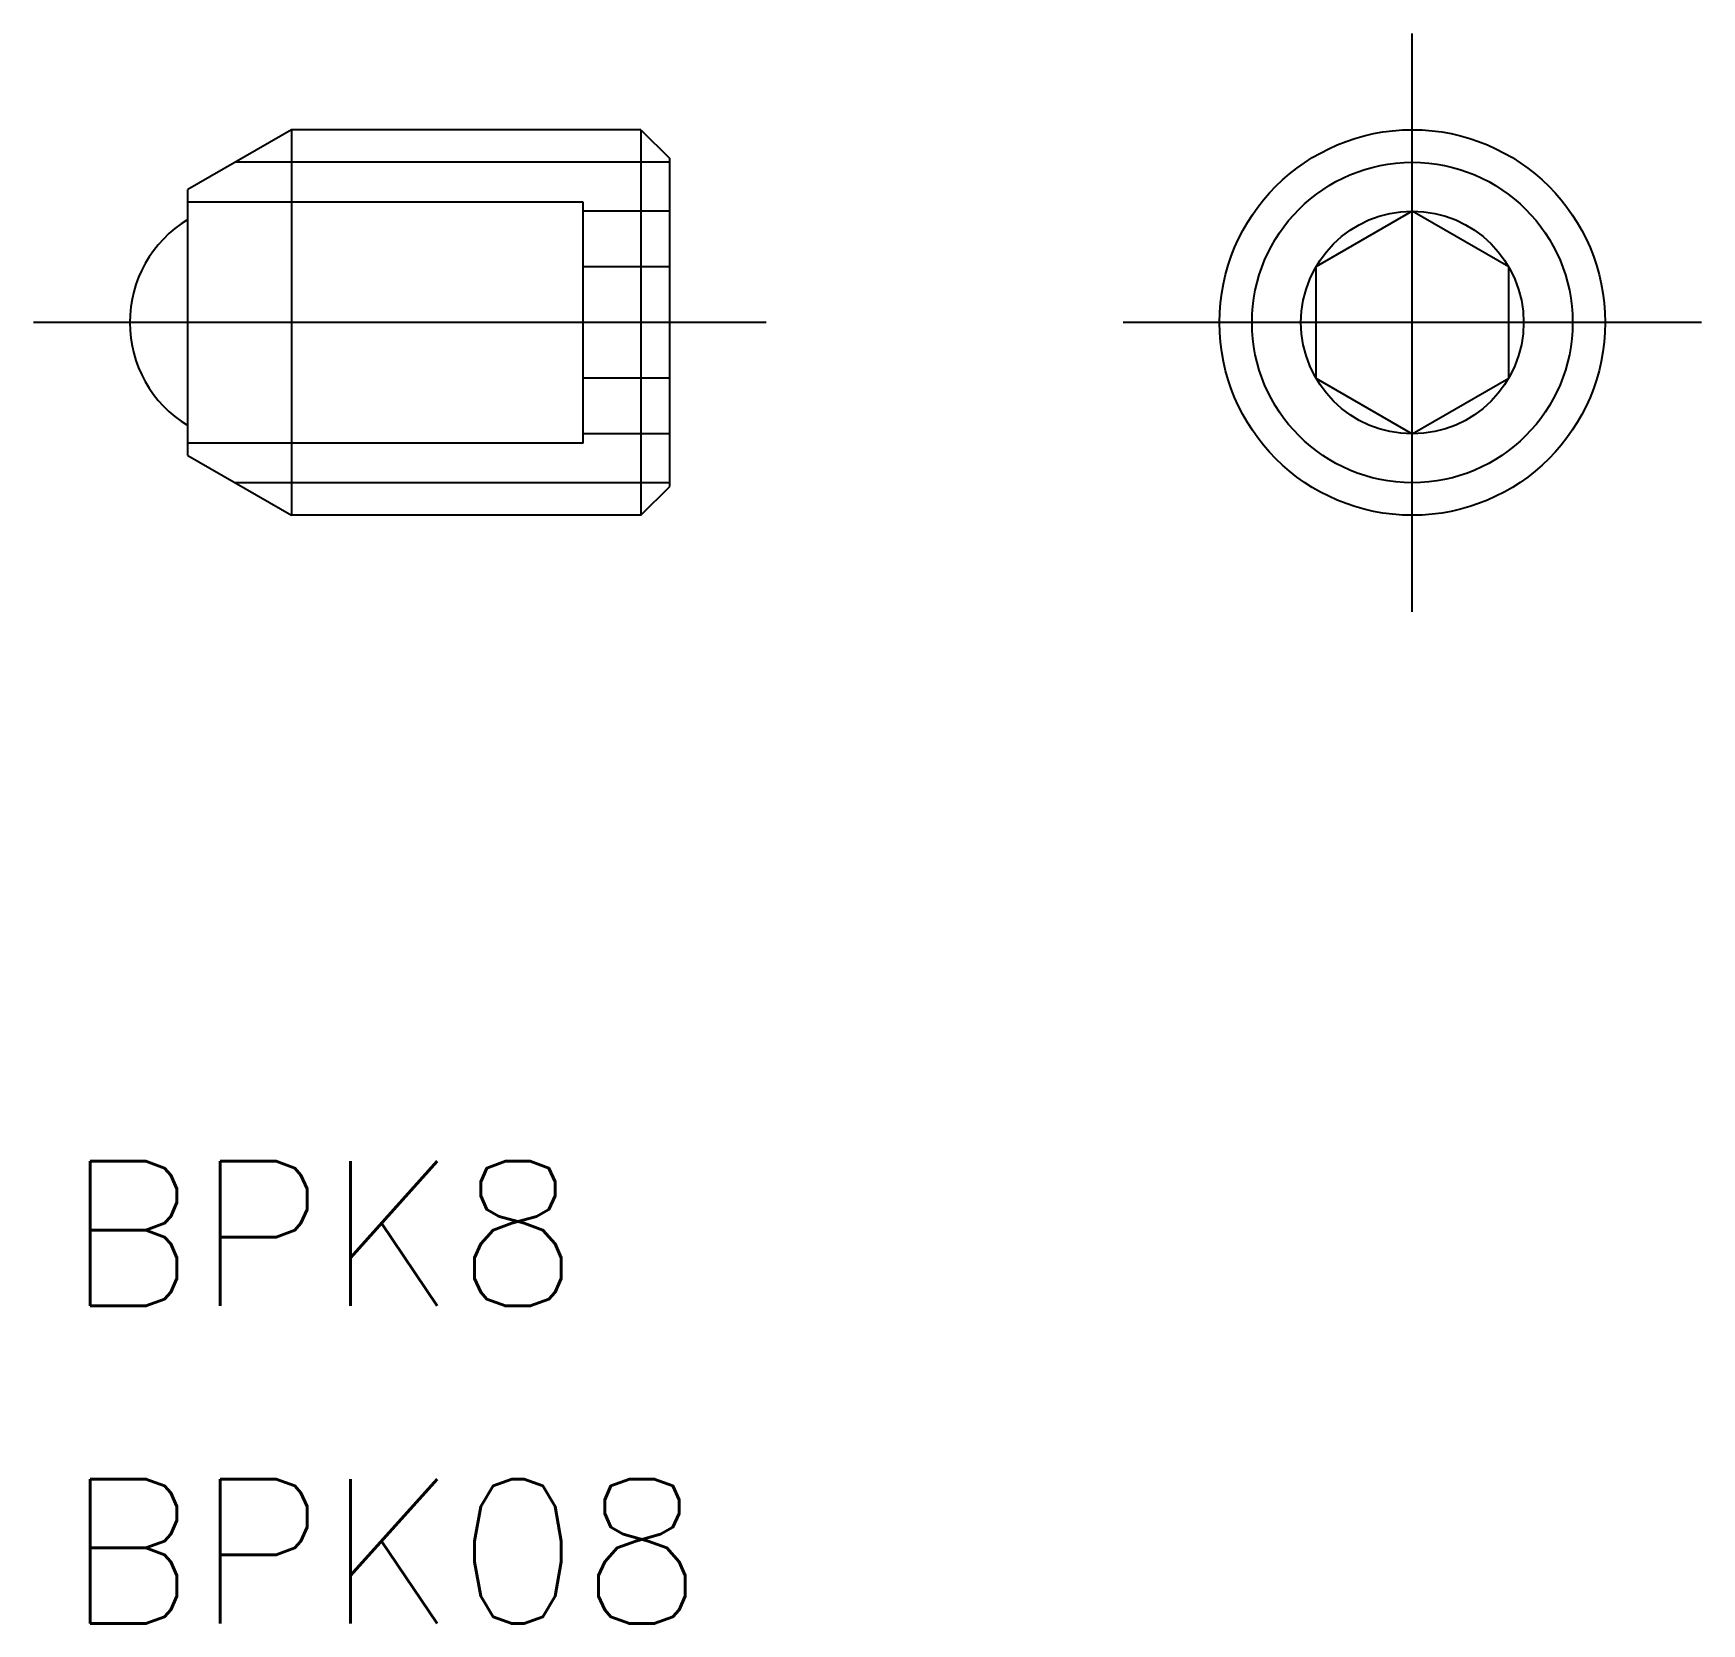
# Model space of a CAD drawing. Extents: x -28.6 to 6, y -27 to 6.
import ezdxf

# ---------------------------------------------------------------- set-up
doc = ezdxf.new("R2010")
doc.units = 0
doc.linetypes.add('CENTER', pattern=[50.8, 31.75, -6.35, 6.35, -6.35])
doc.linetypes.add('DASHED', pattern=[19.05, 12.7, -6.35])
doc.layers.get('0').update_dxf_attribs({"linetype": 'CONTINUOUS'})
doc.layers.add('CENTER', color=1, linetype='CENTER')
doc.styles.get("Standard").update_dxf_attribs({"font": 'txt.shx', "height": 3, "bigfont": 'bigfont.shx'})

msp = doc.modelspace()

# ---------------------------------------------------------------- linework, layer by layer
at = {"color": 7, "linetype": 'CONTINUOUS'}
for p, q in [((-23.247, 4), (-25.399, 2.758)), ((-23.247, 4), (-23.247, -4)), ((-15.999, 4), (-23.247, 4)), ((-15.999, 4), (-15.999, -4)), ((-15.999, 4), (-15.399, 3.4)), ((-15.399, -3.4), (-15.399, 3.4)), ((-25.399, -2.758), (-25.399, 2.758)), ((0, 2.309), (-2, 1.155)), ((2, 1.155), (0, 2.309)), ((-2, 1.155), (-2, -1.155)), ((2, -1.155), (2, 1.155)), ((-2, -1.155), (0, -2.309)), ((0, -2.309), (2, -1.155)), ((-25.399, -2.758), (-23.247, -4)), ((-15.999, -4), (-15.399, -3.4)), ((-15.999, -4), (-23.247, -4))]:
    msp.add_line(p, q, dxfattribs=at)
at = {"color": 3, "linetype": 'CONTINUOUS'}
for p, q in [((-15.399, 3.324), (-24.419, 3.324)), ((-15.399, -3.323), (-24.419, -3.323))]:
    msp.add_line(p, q, dxfattribs=at)
at = {"color": 3, "linetype": 'DASHED'}
for p, q in [((-17.199, 2.5), (-25.399, 2.5)), ((-17.199, -2.5), (-17.199, 2.5)), ((-15.399, 2.309), (-17.199, 2.309)), ((-15.399, 1.155), (-17.199, 1.155)), ((-15.399, -1.155), (-17.199, -1.155)), ((-15.399, -2.309), (-17.199, -2.309)), ((-17.199, -2.5), (-25.399, -2.5))]:
    msp.add_line(p, q, dxfattribs=at)
at = {"color": 7, "linetype": 'CONTINUOUS'}
for radius in [4, 2.309]:
    msp.add_circle((0, 0), radius, dxfattribs=at)
at = {"color": 3, "linetype": 'CONTINUOUS'}
msp.add_circle((0, 0), 3.324, dxfattribs=at)
at = {"color": 7, "linetype": 'CONTINUOUS'}
msp.add_arc((-24.099, 0), 2.5, 121.3323, 238.6677, dxfattribs=at)
at = {"layer": 'CENTER', "color": 1, "linetype": 'CENTER'}
for p, q in [((0, -6), (0, 6)), ((-13.399, 0), (-28.599, 0)), ((6, 0), (-6, 0))]:
    msp.add_line(p, q, dxfattribs=at)

# ---------------------------------------------------------------- texts
at = {"color": 7, "linetype": 'CONTINUOUS'}
for s, p in [('BPK8', (-27.936, -20.403)), ('BPK08', (-27.936, -26.996))]:
    msp.add_text(s, height=3, dxfattribs=at).set_placement(p)

doc.saveas('drawing.dxf')
